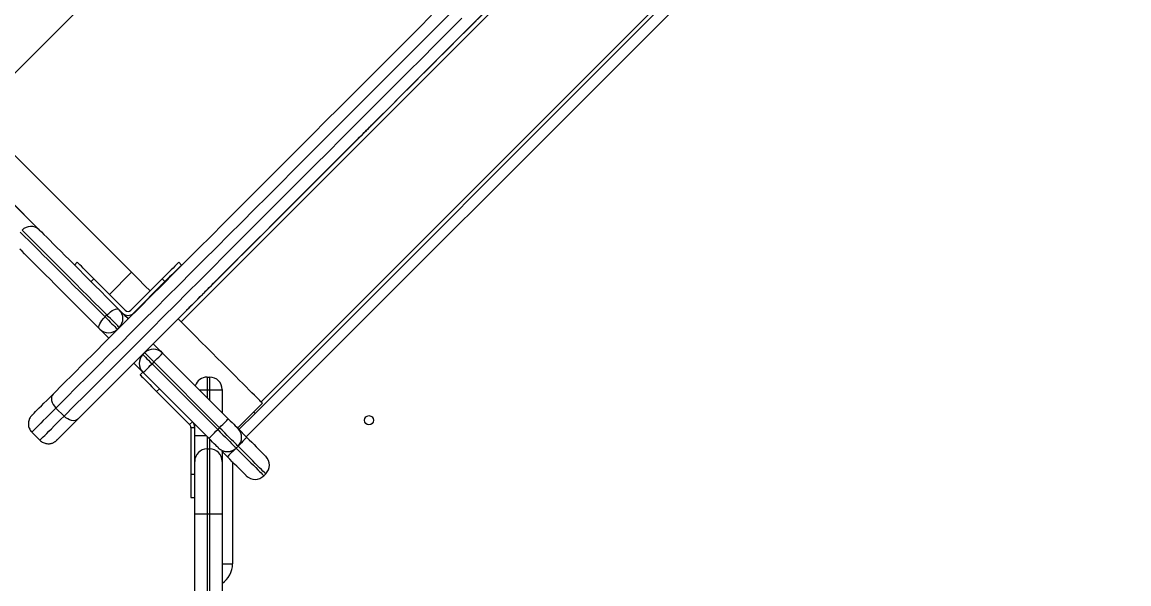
# Model space of a CAD drawing. Header units: millimetres. Extents: x -4213 to 6276, y -6120 to 3870.
# Drawn here: x -898 to -50, y -153 to 277 of the extents above; entities that cross this region are included whole.
import ezdxf

# ---------------------------------------------------------------- set-up
doc = ezdxf.new("R2010")
doc.units = ezdxf.units.MM
for name, color, linetype in [('DIKOM_ОБЪЕКТ', 7, 'Continuous'), ('DIKOM_РАЗМЕР_ЗОНА', 7, 'Continuous'), ('DIKOM_РАЗМЕР_ОБЪЕКТА', 7, 'Continuous')]:
    doc.layers.add(name, color=color, linetype=linetype)
doc.styles.add('style1', font='arial.ttf', dxfattribs={"width": 0.8})
doc.dimstyles.new('1-50', dxfattribs={"dimtxt": 300, "dimasz": 200, "dimexe": 100, "dimexo": 0, "dimgap": 100, "dimtad": 1, "dimtxsty": 'style1', "dimcen": 200, "dimclrd": 7, "dimclre": 7, "dimclrt": 7, "dimadec": 1, "dimazin": 2, "dimtfac": 1, "dimtmove": 0, "dimatfit": 2, "dimfxl": 0, "dimlwd": 25, "dimlwe": 18, "dimarcsym": 0})

# ---------------------------------------------------------------- blocks, each defined once
blk = doc.blocks.new('*D10')
at = {"layer": 'Defpoints', "color": 0, "transparency": 16777216}
for p in [(-1727.86, 1809.48), (-15.26, -2213.81), (5045.73, -2213.81)]:
    blk.add_point(p, dxfattribs=at)
at = {"layer": 'DIKOM_РАЗМЕР_ОБЪЕКТА', "color": 7, "lineweight": 18, "transparency": 16777216}
for p, q in [((-1727.86, 1809.48), (5145.73, 1809.48)), ((-15.26, -2213.81), (5145.73, -2213.81))]:
    blk.add_line(p, q, dxfattribs=at)
at = {"layer": 'DIKOM_РАЗМЕР_ОБЪЕКТА', "color": 7, "lineweight": 25, "transparency": 16777216}
blk.add_line((5045.73, 1609.48), (5045.73, -2013.81), dxfattribs=at)
at = {"layer": 'DIKOM_РАЗМЕР_ОБЪЕКТА', "color": 7, "transparency": 16777216}
for points in [[(5012.4, 1609.48), (5079.07, 1609.48), (5045.73, 1809.48)], [(5012.4, -2013.81), (5079.07, -2013.81), (5045.73, -2213.81)]]:
    blk.add_solid(points, dxfattribs=at)
at = {"layer": 'DIKOM_РАЗМЕР_ОБЪЕКТА', "color": 7, "transparency": 16777216, "insert": (4792.56, -133.86), "char_height": 300, "attachment_point": 5, "rotation": 90, "style": 'style1'}
blk.add_mtext('4000', dxfattribs=at)
blk = doc.blocks.new('*D11')
at = {"layer": 'Defpoints', "color": 0, "transparency": 16777216}
for p in [(-2152.13, 1385.22), (2355.18, -47.82), (2355.18, -4950.7)]:
    blk.add_point(p, dxfattribs=at)
at = {"layer": 'DIKOM_РАЗМЕР_ОБЪЕКТА', "color": 7, "lineweight": 18, "transparency": 16777216}
for p, q in [((-2152.13, 1385.22), (-2152.13, -5050.7)), ((2355.18, -47.82), (2355.18, -5050.7))]:
    blk.add_line(p, q, dxfattribs=at)
at = {"layer": 'DIKOM_РАЗМЕР_ОБЪЕКТА', "color": 7, "lineweight": 25, "transparency": 16777216}
blk.add_line((-1952.13, -4950.7), (2155.18, -4950.7), dxfattribs=at)
at = {"layer": 'DIKOM_РАЗМЕР_ОБЪЕКТА', "color": 7, "transparency": 16777216}
for points in [[(-1952.13, -4917.36), (-1952.13, -4984.03), (-2152.13, -4950.7)], [(2155.18, -4917.36), (2155.18, -4984.03), (2355.18, -4950.7)]]:
    blk.add_solid(points, dxfattribs=at)
at = {"layer": 'DIKOM_РАЗМЕР_ОБЪЕКТА', "color": 7, "transparency": 16777216, "insert": (229.85, -4697.52), "char_height": 300, "attachment_point": 5, "style": 'style1'}
blk.add_mtext('4500', dxfattribs=at)
blk = doc.blocks.new('*D12')
at = {"layer": 'Defpoints', "color": 0, "transparency": 16777216}
for p in [(-2081.42, 3870.14), (324.17, -3713.81), (6175.91, -3713.81)]:
    blk.add_point(p, dxfattribs=at)
at = {"layer": 'DIKOM_РАЗМЕР_ЗОНА', "color": 7, "lineweight": 18, "transparency": 16777216}
for p, q in [((-2081.42, 3870.14), (6275.91, 3870.14)), ((324.17, -3713.81), (6275.91, -3713.81))]:
    blk.add_line(p, q, dxfattribs=at)
at = {"layer": 'DIKOM_РАЗМЕР_ЗОНА', "color": 7, "lineweight": 25, "transparency": 16777216}
blk.add_line((6175.91, 3670.14), (6175.91, -3513.81), dxfattribs=at)
at = {"layer": 'DIKOM_РАЗМЕР_ЗОНА', "color": 7, "transparency": 16777216}
for points in [[(6142.57, 3670.14), (6209.24, 3670.14), (6175.91, 3870.14)], [(6142.57, -3513.81), (6209.24, -3513.81), (6175.91, -3713.81)]]:
    blk.add_solid(points, dxfattribs=at)
at = {"layer": 'DIKOM_РАЗМЕР_ЗОНА', "color": 7, "transparency": 16777216, "insert": (5922.73, -112.66), "char_height": 300, "attachment_point": 5, "rotation": 90, "style": 'style1'}
blk.add_mtext('7600', dxfattribs=at)
blk = doc.blocks.new('*D13')
at = {"layer": 'Defpoints', "color": 0, "transparency": 16777216}
for p in [(-4212.78, 1738.76), (3855.18, -47.82), (3855.18, -6019.79)]:
    blk.add_point(p, dxfattribs=at)
at = {"layer": 'DIKOM_РАЗМЕР_ЗОНА', "color": 7, "lineweight": 18, "transparency": 16777216}
for p, q in [((-4212.78, 1738.76), (-4212.78, -6119.79)), ((3855.18, -47.82), (3855.18, -6119.79))]:
    blk.add_line(p, q, dxfattribs=at)
at = {"layer": 'DIKOM_РАЗМЕР_ЗОНА', "color": 7, "lineweight": 25, "transparency": 16777216}
blk.add_line((-4012.78, -6019.79), (3655.18, -6019.79), dxfattribs=at)
at = {"layer": 'DIKOM_РАЗМЕР_ЗОНА', "color": 7, "transparency": 16777216}
for points in [[(-4012.78, -5986.46), (-4012.78, -6053.13), (-4212.78, -6019.79)], [(3655.18, -5986.46), (3655.18, -6053.13), (3855.18, -6019.79)]]:
    blk.add_solid(points, dxfattribs=at)
at = {"layer": 'DIKOM_РАЗМЕР_ЗОНА', "color": 7, "transparency": 16777216, "insert": (310.33, -5766.62), "char_height": 300, "attachment_point": 5, "style": 'style1'}
blk.add_mtext('8100', dxfattribs=at)

msp = doc.modelspace()

# ---------------------------------------------------------------- linework, layer by layer
at = {"layer": 'DIKOM_ОБЪЕКТ', "color": 7, "linetype": 'Continuous', "lineweight": 15}
for p, q in [((-935.257, 206.531), (-549.177, 592.611)), ((-776.175, 47.449), (-390.095, 433.529)), ((-302.033, 383.651), (-726.297, -40.613)), ((-719.579, -22.582), (-320.064, 376.933)), ((-714.983, -13.743), (-328.903, 372.337)), ((-855.803, 93.135), (-857.924, 91.014)), ((-814.243, 85.517), (-831.214, 68.547)), ((-775.9, 91.014), (-778.021, 93.135)), ((-775.899, 91.013), (-775.9, 91.014)), ((-843.075, 80.408), (-845.196, 78.286)), ((-819.033, 56.366), (-843.075, 80.408)), ((-790.749, 80.408), (-814.791, 56.366)), ((-812.669, 54.244), (-788.627, 78.286)), ((-788.628, 78.286), (-812.669, 54.245)), ((-788.627, 78.285), (-812.668, 54.244)), ((-812.668, 54.243), (-788.626, 78.285)), ((-788.628, 78.286), (-790.749, 80.408)), ((-788.627, 78.285), (-788.627, 78.286)), ((-797.644, 68.918), (-797.819, 69.093)), ((-834.514, 51.341), (-833.1, 52.755)), ((-821.155, 54.245), (-823.63, 56.72)), ((-823.63, 56.72), (-823.629, 56.719)), ((-821.154, 54.244), (-821.155, 54.245)), ((-812.669, 54.245), (-812.669, 54.244)), ((-812.668, 54.244), (-812.668, 54.243)), ((-791.207, 37.166), (-769.358, 59.016)), ((-823.63, 43.285), (-825.044, 41.871)), ((-825.043, 41.87), (-823.629, 43.284)), ((-823.629, 43.284), (-823.63, 43.285)), ((-838.478, 41.87), (-838.479, 41.871)), ((-825.044, 41.871), (-825.043, 41.87)), ((-791.208, 37.167), (-791.207, 37.166)), ((-806.057, 22.318), (-804.077, 24.298)), ((-805.599, 22.425), (-804.185, 23.839)), ((-790.396, 23.486), (-740.085, -26.825)), ((-818.925, 9.448), (-818.926, 9.449)), ((-805.598, 8.989), (-807.719, 6.868)), ((-754.934, -41.674), (-805.245, 8.637)), ((-797.113, 16.768), (-798.528, 15.354)), ((-798.528, 15.354), (-748.217, -34.957)), ((-746.803, -33.542), (-797.113, 16.768)), ((-756.322, 5.176), (-756.322, -4.824)), ((-756.322, 5.176), (-754.321, 5.176)), ((-754.321, -4.824), (-754.321, 5.176)), ((-794.991, -5.86), (-792.87, -3.738)), ((-794.991, -5.86), (-769.7, -31.151)), ((-756.322, -4.824), (-762.086, -4.824)), ((-754.321, -4.824), (-756.322, -4.824)), ((-756.322, -4.824), (-756.322, -10.589)), ((-744.821, -4.824), (-754.321, -4.824)), ((-754.321, -12.589), (-754.321, -4.824)), ((-744.821, -4.324), (-744.821, -4.824)), ((-744.821, -4.824), (-744.821, -22.089)), ((-713.922, -14.804), (-733.014, -33.896)), ((-872.168, -18.476), (-865.945, -24.699)), ((-731.953, -34.957), (-719.579, -22.582)), ((-769.7, -31.151), (-767.579, -29.03)), ((-768.822, -33.272), (-768.822, -69.039)), ((-768.822, -33.272), (-765.822, -33.272)), ((-765.822, -39.824), (-765.822, -30.787)), ((-748.217, -34.957), (-746.803, -33.542)), ((-890.62, -36.93), (-884.397, -43.153)), ((-765.822, -59.324), (-765.822, -39.824)), ((-756.784, -39.824), (-765.822, -39.824)), ((-756.322, -40.287), (-756.322, -49.824)), ((-754.321, -49.824), (-754.321, -42.287)), ((-732.661, -34.249), (-732.66, -34.25)), ((-732.66, -34.25), (-732.658, -34.252)), ((-732.658, -34.252), (-732.656, -34.254)), ((-732.656, -34.254), (-725.937, -40.973)), ((-756.322, -49.824), (-756.322, -99.824)), ((-756.322, -49.824), (-754.321, -49.824)), ((-754.321, -99.824), (-754.321, -49.824)), ((-747.509, -49.099), (-747.51, -49.099)), ((-732.661, -47.684), (-734.075, -49.099)), ((-734.075, -49.099), (-734.074, -49.099)), ((-734.074, -49.099), (-732.66, -47.685)), ((-734.074, -49.099), (-734.073, -49.101)), ((-732.658, -47.687), (-734.073, -49.101)), ((-734.073, -49.101), (-734.071, -49.103)), ((-734.071, -49.103), (-732.656, -47.689)), ((-734.071, -49.103), (-734.069, -49.105)), ((-734.069, -49.105), (-732.655, -47.69)), ((-732.66, -47.685), (-732.661, -47.684)), ((-732.658, -47.687), (-732.66, -47.685)), ((-732.656, -47.689), (-732.658, -47.687)), ((-732.655, -47.69), (-732.656, -47.689)), ((-765.822, -99.824), (-765.822, -59.324)), ((-744.821, -50.987), (-744.821, -59.324)), ((-740.786, -55.822), (-744.821, -51.787)), ((-744.821, -51.967), (-744.82, -51.789)), ((-744.821, -51.967), (-744.642, -51.967)), ((-744.821, -59.324), (-744.821, -99.824)), ((-711.441, -55.469), (-711.439, -55.471)), ((-736.822, -59.787), (-736.822, -137.824)), ((-768.822, -69.039), (-765.822, -69.039)), ((-768.822, -69.039), (-768.822, -87.039)), ((-726.288, -70.321), (-726.29, -70.318)), ((-711.441, -68.904), (-712.855, -70.318)), ((-712.855, -70.318), (-712.853, -70.321)), ((-712.853, -70.321), (-711.439, -68.906)), ((-711.439, -68.906), (-711.441, -68.904)), ((-768.822, -87.039), (-765.822, -87.039)), ((-765.822, -228.89), (-765.822, -99.824)), ((-756.322, -99.824), (-765.822, -99.824)), ((-754.321, -99.824), (-756.322, -99.824)), ((-756.322, -99.824), (-756.322, -231.081)), ((-744.821, -99.824), (-754.321, -99.824)), ((-754.321, -231.504), (-754.321, -99.824)), ((-744.821, -99.824), (-744.821, -233.338)), ((-744.821, -137.824), (-736.822, -137.824))]:
    msp.add_line(p, q, dxfattribs=at)
at = {"layer": 'DIKOM_ОБЪЕКТ', "color": 7, "linetype": 'Continuous', "lineweight": 15, "flags": 128}
for points in [[(-874.387, -7.826), (-866.642, -0.081), (-858.739, 7.823), (-850.681, 15.881), (-842.474, 24.088), (-834.122, 32.44), (-825.631, 40.931), (-817.006, 49.556), (-808.252, 58.31), (-799.375, 67.188), (-790.38, 76.183), (-781.271, 85.292), (-772.056, 94.508), (-762.739, 103.825), (-753.325, 113.238), (-743.822, 122.742), (-734.234, 132.33), (-724.568, 141.996), (-714.828, 151.736), (-705.022, 161.542), (-695.155, 171.409), (-685.233, 181.332), (-675.262, 191.303), (-665.248, 201.317), (-655.197, 211.368), (-645.116, 221.449), (-635.01, 231.555), (-624.885, 241.68), (-614.748, 251.816), (-604.605, 261.959), (-594.462, 272.102), (-584.326, 282.239)], [(-567.291, 286.404), (-577.574, 276.122), (-587.869, 265.826), (-598.171, 255.525), (-608.472, 245.223), (-618.767, 234.928), (-629.05, 224.645), (-639.314, 214.381), (-649.553, 204.142), (-659.761, 193.935), (-669.931, 183.764), (-680.058, 173.637), (-690.135, 163.56), (-700.157, 153.538), (-710.116, 143.579), (-720.008, 133.687), (-729.825, 123.87), (-739.563, 114.132), (-749.215, 104.48), (-758.775, 94.919), (-768.238, 85.456), (-777.597, 76.097), (-786.848, 66.846), (-795.984, 57.709), (-805, 48.693), (-813.891, 39.802), (-822.651, 31.042), (-831.274, 22.419), (-839.756, 13.936), (-848.091, 5.601), (-856.275, -2.583), (-864.302, -10.611), (-872.168, -18.476)], [(-865.945, -24.699), (-858.08, -16.833), (-850.053, -8.806), (-841.869, -0.622), (-833.534, 7.714), (-825.051, 16.196), (-816.428, 24.82), (-807.668, 33.58), (-798.778, 42.471), (-789.762, 51.487), (-780.625, 60.623), (-771.375, 69.874), (-762.015, 79.234), (-752.553, 88.697), (-742.992, 98.257), (-733.34, 107.909), (-723.603, 117.647), (-713.785, 127.465), (-703.894, 137.356), (-693.934, 147.316), (-683.913, 157.337), (-673.836, 167.415), (-663.709, 177.542), (-653.538, 187.712), (-643.331, 197.92), (-633.092, 208.159), (-622.828, 218.423), (-612.545, 228.706), (-602.25, 239.001), (-591.948, 249.302), (-581.647, 259.604), (-571.352, 269.899), (-561.069, 280.182)], [(-545.003, 283.378), (-555.109, 273.272), (-565.234, 263.147), (-575.371, 253.01), (-585.513, 242.868), (-595.656, 232.725), (-605.793, 222.588), (-615.918, 212.463), (-626.024, 202.357), (-636.105, 192.276), (-646.156, 182.225), (-656.17, 172.211), (-666.141, 162.24), (-676.063, 152.318), (-685.93, 142.45), (-695.737, 132.644), (-705.476, 122.905), (-715.142, 113.238), (-724.73, 103.65), (-734.233, 94.146), (-743.647, 84.733), (-752.964, 75.416), (-762.179, 66.2), (-771.288, 57.091), (-780.283, 48.096), (-789.161, 39.218), (-797.914, 30.464), (-806.539, 21.839), (-815.03, 13.348), (-823.382, 4.996), (-831.589, -3.211), (-839.647, -11.269), (-847.55, -19.173), (-855.295, -26.918)], [(-712.971, 115.405), (-704.633, 123.744), (-696.198, 132.178), (-687.675, 140.702), (-679.069, 149.308), (-670.387, 157.989), (-661.638, 166.739), (-652.827, 175.55), (-643.962, 184.415), (-635.049, 193.328), (-626.097, 202.28), (-617.112, 211.265), (-608.101, 220.276), (-599.073, 229.304), (-590.033, 238.344), (-580.99, 247.387), (-571.95, 256.427), (-562.922, 265.455), (-553.911, 274.466), (-544.926, 283.451)], [(-814.243, 85.517), (-822.332, 93.606), (-830.427, 101.701), (-838.519, 109.793), (-846.599, 117.873), (-854.659, 125.933), (-862.69, 133.964), (-870.684, 141.957), (-878.631, 149.905), (-886.524, 157.798), (-894.354, 165.628), (-902.112, 173.386), (-909.791, 181.065), (-917.382, 188.656), (-924.877, 196.151), (-932.268, 203.542), (-939.547, 210.821), (-946.707, 217.98), (-953.739, 225.013), (-960.636, 231.91), (-967.391, 238.664), (-973.996, 245.27), (-980.445, 251.719), (-986.73, 258.004)], [(-884.943, 118.033), (-889.775, 122.865), (-897.723, 130.813), (-905.616, 138.706), (-913.446, 146.536), (-921.204, 154.294), (-928.883, 161.973), (-936.474, 169.564), (-943.969, 177.059), (-951.36, 184.45), (-958.639, 191.729), (-965.799, 198.889), (-972.831, 205.921), (-979.728, 212.818), (-986.482, 219.573), (-993.088, 226.178), (-999.537, 232.627), (-1005.822, 238.912)], [(-994.892, 227.982), (-992.067, 225.157), (-981.836, 214.926), (-971.839, 204.928), (-962.076, 195.166), (-952.549, 185.639), (-943.259, 176.349), (-934.207, 167.297), (-925.393, 158.483), (-916.82, 149.91), (-908.487, 141.577), (-900.396, 133.486), (-892.548, 125.638), (-884.943, 118.033)], [(-658.275, 170.105), (-655.77, 172.61), (-653.246, 175.133), (-650.732, 177.648), (-648.254, 180.125), (-645.841, 182.539), (-643.517, 184.863), (-641.309, 187.071), (-639.241, 189.138), (-637.336, 191.044), (-635.614, 192.765), (-634.094, 194.285), (-632.794, 195.585), (-631.726, 196.653), (-630.904, 197.475), (-630.335, 198.044), (-630.027, 198.352), (-629.982, 198.397), (-630.201, 198.177), (-630.682, 197.697), (-631.419, 196.959), (-632.404, 195.974), (-633.627, 194.751), (-635.074, 193.304), (-636.729, 191.649), (-638.575, 189.803), (-640.59, 187.788), (-642.753, 185.625), (-645.04, 183.338), (-647.426, 180.952), (-649.885, 178.493)], [(-649.885, 178.493), (-659.699, 168.678), (-669.461, 158.917), (-679.163, 149.215), (-688.799, 139.579), (-698.362, 130.015), (-707.845, 120.532), (-717.243, 111.134), (-726.548, 101.829)], [(-744.694, 83.685), (-734.205, 94.174), (-723.611, 104.768), (-712.921, 115.458), (-702.141, 126.239), (-691.279, 137.101), (-680.342, 148.038), (-669.338, 159.042), (-658.275, 170.105)], [(-899.468, 116.294), (-897.687, 114.514), (-895.652, 112.479), (-893.367, 110.194), (-890.839, 107.665), (-888.073, 104.9), (-885.078, 101.904), (-881.86, 98.686), (-878.428, 95.254), (-874.791, 91.617), (-870.957, 87.784), (-866.938, 83.765), (-862.743, 79.57), (-858.383, 75.21), (-853.869, 70.696), (-849.213, 66.04), (-844.427, 61.254), (-839.523, 56.35), (-834.514, 51.341)], [(-833.1, 52.755), (-838.109, 57.764), (-843.013, 62.668), (-847.799, 67.454), (-852.455, 72.11), (-856.969, 76.624), (-861.329, 80.984), (-865.524, 85.179), (-869.543, 89.198), (-873.376, 93.031), (-877.014, 96.668), (-880.446, 100.1), (-883.664, 103.318), (-886.659, 106.314), (-889.425, 109.08), (-891.953, 111.608), (-894.238, 113.893), (-896.273, 115.928), (-898.054, 117.709)], [(-884.943, 118.033), (-883.276, 116.366), (-881.369, 114.459), (-879.229, 112.319), (-876.861, 109.951), (-874.271, 107.36), (-871.465, 104.555), (-868.451, 101.54), (-865.236, 98.326), (-861.829, 94.919), (-858.239, 91.328), (-854.474, 87.564), (-850.545, 83.634), (-846.461, 79.551), (-842.233, 75.323), (-837.872, 70.962), (-833.389, 66.479), (-828.795, 61.885), (-824.103, 57.193)], [(-755.33, 73.044), (-753.745, 74.63), (-751.902, 76.473), (-749.808, 78.566), (-747.472, 80.903), (-744.901, 83.474), (-742.104, 86.271), (-739.092, 89.283), (-735.875, 92.5), (-732.465, 95.91), (-728.875, 99.501), (-725.116, 103.259), (-721.203, 107.172), (-717.15, 111.226), (-712.971, 115.405)], [(-838.953, 42.344), (-843.645, 47.036), (-848.238, 51.63), (-852.721, 56.113), (-857.082, 60.474), (-861.31, 64.701), (-865.394, 68.785), (-869.323, 72.715), (-873.088, 76.479), (-876.678, 80.07), (-880.085, 83.477), (-883.3, 86.691), (-886.314, 89.705), (-889.12, 92.511), (-891.71, 95.102), (-894.078, 97.47), (-896.218, 99.61), (-898.125, 101.516), (-899.793, 103.184)], [(-726.548, 101.829), (-728.932, 99.444), (-731.391, 96.986), (-733.895, 94.482), (-736.419, 91.958), (-738.933, 89.443), (-741.412, 86.965), (-743.826, 84.55), (-746.152, 82.225), (-748.361, 80.016), (-750.431, 77.946), (-752.339, 76.038), (-754.064, 74.313), (-755.586, 72.791), (-756.89, 71.487), (-757.961, 70.416), (-758.787, 69.591), (-759.359, 69.018), (-759.671, 68.706), (-759.72, 68.658), (-759.504, 68.874), (-759.027, 69.351), (-758.294, 70.084), (-757.312, 71.066), (-756.092, 72.286), (-754.648, 73.73), (-752.996, 75.383), (-751.153, 77.225), (-749.14, 79.238), (-746.979, 81.399), (-744.694, 83.685)], [(-843.075, 80.408), (-844.886, 82.219), (-846.661, 83.993), (-848.362, 85.695), (-849.956, 87.289), (-851.41, 88.742), (-852.694, 90.027), (-853.782, 91.115), (-854.653, 91.985), (-855.287, 92.62), (-855.673, 93.006), (-855.803, 93.135)], [(-799.941, 71.215), (-803.924, 75.198), (-809.071, 80.345), (-814.243, 85.517)], [(-778.021, 93.135), (-778.15, 93.006), (-778.536, 92.62), (-779.171, 91.985), (-780.042, 91.115), (-781.13, 90.027), (-782.414, 88.742), (-783.868, 87.289), (-785.462, 85.695), (-787.163, 83.993), (-788.938, 82.219), (-790.749, 80.408)], [(-788.627, 78.286), (-786.816, 80.097), (-785.041, 81.872), (-783.34, 83.573), (-781.746, 85.167), (-780.292, 86.621), (-779.008, 87.905), (-777.92, 88.993), (-777.05, 89.864), (-776.415, 90.498), (-776.029, 90.884), (-775.9, 91.014), (-776.029, 90.884), (-776.415, 90.498), (-777.05, 89.864), (-777.92, 88.994), (-779.008, 87.905), (-780.293, 86.621), (-781.746, 85.167), (-783.34, 83.574), (-785.042, 81.872), (-786.816, 80.098), (-788.628, 78.286)], [(-788.626, 78.285), (-786.815, 80.096), (-785.04, 81.871), (-783.339, 83.572), (-781.745, 85.166), (-780.291, 86.62), (-779.007, 87.904), (-777.919, 88.992), (-777.049, 89.863), (-776.414, 90.497), (-776.028, 90.883), (-775.899, 91.013), (-776.028, 90.883), (-776.414, 90.498), (-777.049, 89.863), (-777.919, 88.993), (-779.008, 87.904), (-780.292, 86.62), (-781.746, 85.167), (-783.339, 83.573), (-785.041, 81.871), (-786.816, 80.097), (-788.627, 78.285)], [(-789.334, 77.579), (-790.211, 76.702), (-791.017, 75.897), (-791.686, 75.227), (-792.165, 74.749), (-792.414, 74.499), (-792.414, 74.499), (-792.165, 74.749), (-791.686, 75.228), (-791.017, 75.897), (-790.211, 76.702), (-789.335, 77.579), (-788.458, 78.455), (-787.653, 79.261), (-786.983, 79.93), (-786.504, 80.409), (-786.255, 80.658), (-786.255, 80.658), (-786.504, 80.409), (-786.983, 79.93), (-787.652, 79.261), (-788.458, 78.455), (-789.334, 77.579)], [(-789.334, 77.578), (-790.21, 76.701), (-791.016, 75.896), (-791.685, 75.227), (-792.164, 74.748), (-792.413, 74.498), (-792.413, 74.498), (-792.164, 74.748), (-791.685, 75.227), (-791.016, 75.896), (-790.21, 76.701), (-789.334, 77.578), (-788.457, 78.455), (-787.652, 79.26), (-786.982, 79.929), (-786.504, 80.408), (-786.254, 80.658), (-786.254, 80.658), (-786.503, 80.408), (-786.982, 79.929), (-787.652, 79.26), (-788.457, 78.454), (-789.334, 77.578)], [(-769.358, 59.016), (-767.31, 61.063), (-765.303, 63.071), (-763.374, 65), (-761.56, 66.814), (-759.896, 68.478), (-758.415, 69.959), (-757.145, 71.229), (-756.11, 72.264), (-755.33, 73.044)], [(-767.591, 60.785), (-767.725, 60.651), (-768.113, 60.263), (-768.712, 59.664), (-769.458, 58.918), (-770.27, 58.106), (-771.06, 57.316), (-771.742, 56.634), (-772.242, 56.134), (-772.507, 55.869), (-772.507, 55.869), (-772.242, 56.134), (-771.742, 56.634), (-771.06, 57.316), (-770.27, 58.106), (-769.458, 58.918), (-768.712, 59.664), (-768.113, 60.263), (-767.725, 60.651), (-767.591, 60.785)], [(-767.59, 60.784), (-767.724, 60.65), (-768.112, 60.262), (-768.711, 59.663), (-769.457, 58.917), (-770.269, 58.105), (-771.059, 57.315), (-771.741, 56.633), (-772.242, 56.133), (-772.506, 55.868), (-772.506, 55.868), (-772.241, 56.133), (-771.741, 56.633), (-771.059, 57.315), (-770.269, 58.105), (-769.457, 58.917), (-768.711, 59.663), (-768.112, 60.262), (-767.724, 60.65), (-767.59, 60.784)], [(-838.953, 42.344), (-839.268, 42.918), (-839.313, 43.728), (-839.087, 44.742), (-838.596, 45.923), (-837.862, 47.224), (-836.911, 48.596), (-835.781, 49.986), (-834.514, 51.341)], [(-834.514, 51.341), (-833.203, 50.029), (-831.852, 48.678), (-830.51, 47.337), (-829.228, 46.054), (-828.051, 44.877), (-827.023, 43.849), (-826.182, 43.008), (-825.557, 42.384), (-825.173, 42), (-825.044, 41.871)], [(-833.1, 52.755), (-831.745, 54.021), (-830.356, 55.152), (-828.984, 56.103), (-827.682, 56.837), (-826.501, 57.327), (-825.487, 57.554), (-824.677, 57.509), (-824.103, 57.193)], [(-823.63, 43.285), (-823.759, 43.414), (-824.143, 43.798), (-824.767, 44.422), (-825.609, 45.264), (-826.637, 46.292), (-827.813, 47.468), (-829.096, 48.751), (-830.438, 50.092), (-831.789, 51.444), (-833.1, 52.755)], [(-821.154, 54.244), (-820.606, 53.696), (-819.358, 52.448), (-817.945, 51.034), (-816.736, 49.826)], [(-823.454, 43.109), (-823.52, 43.175), (-823.629, 43.284)], [(-713.922, -14.804), (-714.049, -14.677), (-714.43, -14.297), (-715.063, -13.664), (-715.947, -12.78), (-717.08, -11.646), (-718.459, -10.267), (-720.081, -8.645), (-721.943, -6.784), (-724.039, -4.688), (-726.364, -2.362), (-728.914, 0.188), (-731.681, 2.955), (-734.66, 5.934), (-737.843, 9.117), (-741.223, 12.497), (-744.791, 16.065), (-748.539, 19.813), (-752.458, 23.732), (-756.539, 27.812), (-760.771, 32.045), (-765.145, 36.419), (-769.651, 40.924), (-774.277, 45.55), (-778.55, 49.824)], [(-838.479, 41.871), (-838.489, 41.881), (-838.519, 41.91), (-838.567, 41.958), (-838.629, 42.021), (-838.704, 42.095), (-838.786, 42.177), (-838.87, 42.262), (-838.953, 42.344)], [(-831.585, 34.977), (-832.794, 36.185), (-834.207, 37.599), (-835.456, 38.847), (-836.514, 39.905), (-837.36, 40.751), (-837.977, 41.368), (-838.352, 41.744), (-838.478, 41.87)], [(-825.043, 41.87), (-824.935, 41.761), (-824.868, 41.694)], [(-804.077, 24.298), (-802.246, 26.13), (-800.452, 27.924), (-798.731, 29.644), (-797.12, 31.256), (-795.65, 32.726), (-794.351, 34.024), (-793.251, 35.124), (-792.371, 36.004), (-791.729, 36.646), (-791.339, 37.036), (-791.208, 37.167)], [(-797.643, 30.733), (-796.433, 29.523), (-795.019, 28.109), (-793.771, 26.861), (-792.713, 25.803), (-791.867, 24.957), (-791.25, 24.34), (-790.875, 23.964), (-790.749, 23.839)], [(-818.926, 9.449), (-818.796, 9.58), (-818.405, 9.97), (-817.764, 10.612), (-816.884, 11.492), (-815.783, 12.592), (-814.485, 13.891), (-813.015, 15.361), (-811.404, 16.972), (-809.683, 18.693), (-807.889, 20.487), (-806.057, 22.318)], [(-805.775, 22.601), (-805.706, 22.533), (-805.598, 22.424)], [(-805.599, 22.425), (-805.463, 22.289), (-805.06, 21.887), (-804.407, 21.234), (-803.528, 20.354), (-802.456, 19.283), (-801.234, 18.06), (-799.907, 16.734), (-798.528, 15.354)], [(-804.184, 23.839), (-804.292, 23.947), (-804.36, 24.015)], [(-797.113, 16.768), (-798.493, 18.148), (-799.819, 19.474), (-801.042, 20.697), (-802.113, 21.768), (-802.993, 22.648), (-803.646, 23.301), (-804.049, 23.704), (-804.185, 23.839)], [(-797.113, 16.768), (-795.803, 18.079), (-794.543, 19.339), (-793.381, 20.5), (-792.363, 21.518), (-791.528, 22.354), (-790.907, 22.974), (-790.525, 23.357), (-790.396, 23.486)], [(-855.295, -26.918), (-857.797, -29.42), (-860.123, -31.746), (-862.26, -33.884), (-864.198, -35.822), (-865.926, -37.549), (-867.434, -39.058), (-868.716, -40.34), (-869.763, -41.387), (-870.571, -42.195), (-871.135, -42.76), (-871.453, -43.077), (-871.522, -43.147), (-871.343, -42.967), (-870.915, -42.54), (-870.242, -41.867), (-869.328, -40.953), (-868.176, -39.801), (-866.793, -38.418), (-865.186, -36.812), (-863.364, -34.99), (-861.336, -32.962), (-859.114, -30.74), (-856.708, -28.334), (-854.132, -25.758), (-851.399, -23.025), (-848.523, -20.15), (-845.521, -17.147), (-842.407, -14.033), (-839.198, -10.825), (-835.911, -7.538), (-832.564, -4.191), (-829.174, -0.8), (-825.759, 2.615), (-822.337, 6.037), (-818.925, 9.448)], [(-805.599, 8.99), (-805.724, 9.115), (-806.099, 9.49), (-806.716, 10.107), (-807.562, 10.954), (-808.62, 12.012), (-809.868, 13.26), (-811.282, 14.673), (-812.492, 15.884)], [(-805.245, 8.637), (-805.314, 8.706), (-805.38, 8.772), (-805.441, 8.833), (-805.495, 8.887), (-805.539, 8.931), (-805.572, 8.963), (-805.592, 8.983), (-805.599, 8.99)], [(-805.245, 8.637), (-805.116, 8.766), (-804.734, 9.148), (-804.113, 9.769), (-803.278, 10.604), (-802.26, 11.622), (-801.098, 12.783), (-799.838, 14.043), (-798.528, 15.354)], [(-807.719, 6.868), (-807.59, 6.739), (-807.204, 6.353), (-806.569, 5.718), (-805.699, 4.848), (-804.61, 3.759), (-803.326, 2.475), (-801.873, 1.021), (-800.279, -0.572), (-798.577, -2.274), (-796.803, -4.048), (-794.991, -5.86)], [(-890.62, -24.061), (-890.545, -23.985), (-890.227, -23.668), (-889.663, -23.103), (-888.855, -22.295), (-887.807, -21.248), (-886.526, -19.966), (-885.017, -18.458), (-883.29, -16.73), (-881.352, -14.792), (-879.215, -12.654), (-876.889, -10.328), (-874.387, -7.826)], [(-874.387, -7.826), (-875.085, -8.772), (-875.51, -9.929), (-875.645, -11.253), (-875.483, -12.692), (-875.032, -14.191), (-874.309, -15.693), (-873.342, -17.14), (-872.168, -18.476)], [(-872.168, -18.476), (-874.863, -21.172), (-877.38, -23.689), (-879.707, -26.016), (-881.832, -28.141), (-883.745, -30.054), (-885.438, -31.748), (-886.903, -33.212), (-888.132, -34.441), (-889.119, -35.429), (-889.861, -36.171), (-890.354, -36.664), (-890.594, -36.904), (-890.62, -36.93)], [(-884.397, -43.153), (-884.372, -43.127), (-884.131, -42.886), (-883.639, -42.394), (-882.897, -41.652), (-881.909, -40.664), (-880.68, -39.435), (-879.216, -37.97), (-877.523, -36.277), (-875.609, -34.363), (-873.484, -32.238), (-871.158, -29.912), (-868.641, -27.395), (-865.945, -24.699)], [(-855.295, -26.918), (-856.241, -27.617), (-857.398, -28.041), (-858.721, -28.176), (-860.16, -28.014), (-861.66, -27.563), (-863.162, -26.841), (-864.609, -25.873), (-865.945, -24.699)], [(-720.64, -21.521), (-720.522, -21.639), (-720.2, -21.961), (-719.937, -22.225), (-719.741, -22.421), (-719.62, -22.541), (-719.579, -22.582)], [(-746.803, -33.542), (-745.492, -32.232), (-744.232, -30.972), (-743.07, -29.81), (-742.053, -28.792), (-741.217, -27.957), (-740.596, -27.336), (-740.214, -26.954), (-740.085, -26.825)], [(-732.661, -47.684), (-732.805, -47.54), (-733.234, -47.111), (-733.939, -46.406), (-734.906, -45.439), (-736.115, -44.23), (-737.542, -42.803), (-739.157, -41.188), (-740.928, -39.417), (-742.818, -37.527), (-744.79, -35.555), (-746.803, -33.542)], [(-740.085, -26.825), (-738.637, -28.273), (-737.244, -29.666), (-735.96, -30.95), (-734.835, -32.075), (-733.912, -32.998), (-733.226, -33.684), (-732.803, -34.107), (-732.661, -34.249)], [(-754.934, -41.674), (-754.805, -41.545), (-754.423, -41.163), (-753.802, -40.542), (-752.967, -39.707), (-751.949, -38.689), (-750.788, -37.527), (-749.527, -36.267), (-748.217, -34.957)], [(-747.51, -49.099), (-747.653, -48.956), (-748.075, -48.533), (-748.761, -47.847), (-749.685, -46.924), (-750.81, -45.799), (-752.093, -44.515), (-753.486, -43.122), (-754.934, -41.674)], [(-748.217, -34.957), (-746.204, -36.969), (-744.233, -38.941), (-742.342, -40.831), (-740.571, -42.602), (-738.956, -44.218), (-737.529, -45.644), (-736.32, -46.853), (-735.353, -47.82), (-734.648, -48.526), (-734.219, -48.955), (-734.075, -49.099)], [(-725.937, -40.973), (-726.066, -41.102), (-726.448, -41.484), (-727.069, -42.105), (-727.905, -42.94), (-728.923, -43.958), (-730.084, -45.12), (-731.344, -46.38), (-732.655, -47.69)], [(-725.937, -40.973), (-724.045, -42.865), (-722.185, -44.725), (-720.39, -46.52), (-718.689, -48.221), (-717.113, -49.797), (-715.687, -51.223), (-714.437, -52.473), (-713.383, -53.527), (-712.545, -54.365), (-711.935, -54.975), (-711.565, -55.345), (-711.441, -55.469)], [(-734.069, -49.105), (-735.379, -50.415), (-736.64, -51.675), (-737.801, -52.837), (-738.819, -53.855), (-739.654, -54.69), (-740.275, -55.311), (-740.657, -55.693), (-740.786, -55.822)], [(-734.069, -49.105), (-731.694, -51.48), (-729.349, -53.825), (-727.063, -56.111), (-724.865, -58.309), (-722.783, -60.391), (-720.842, -62.331), (-719.069, -64.105), (-717.484, -65.69), (-716.107, -67.067), (-714.956, -68.217), (-714.046, -69.128), (-713.387, -69.786), (-712.989, -70.185), (-712.855, -70.318)], [(-711.441, -68.904), (-711.574, -68.771), (-711.973, -68.372), (-712.632, -67.713), (-713.542, -66.803), (-714.693, -65.652), (-716.069, -64.276), (-717.655, -62.691), (-719.428, -60.917), (-721.368, -58.977), (-723.451, -56.894), (-725.648, -54.697), (-727.934, -52.411), (-730.28, -50.066), (-732.655, -47.69)], [(-726.29, -70.318), (-726.414, -70.194), (-726.784, -69.824), (-727.394, -69.215), (-728.232, -68.376), (-729.286, -67.323), (-730.536, -66.072), (-731.962, -64.647), (-733.538, -63.07), (-735.239, -61.37), (-737.034, -59.574), (-738.894, -57.714), (-740.786, -55.822)]]:
    msp.add_lwpolyline(points, dxfattribs=at)
at = {"layer": 'DIKOM_ОБЪЕКТ', "color": 7, "linetype": 'Continuous', "lineweight": 15}
msp.add_circle((-632.321, -27.824), 3.5, dxfattribs=at)
for centre, radius, start, end in [((-891.336, 111.307), 9.279, 46.455298, 136.382914), ((-973.183, -92.36), 211.166, 44.909154, 45.090846), ((-830.347, 50.002), 9.5, 315, 45), ((-830.347, 50.001), 9.5, 315, 45), ((-816.912, 58.487), 6, 225, 315), ((-816.911, 58.486), 6, 225, 315), ((-816.911, 58.487), 6, 225, 315), ((-816.912, 58.487), 3, 225, 315), ((-831.762, 48.588), 9.5, 225, 315), ((-831.761, 48.587), 9.5, 225, 315), ((-797.467, 17.122), 9.5, 45, 135), ((-798.881, 15.708), 9.5, 135, 225), ((-706.145, 108.094), 119.402, 224.881238, 225.121177), ((-756.321, -4.324), 9.5, 90, 162.791085), ((-754.321, -4.324), 9.5, 0, 90), ((-771.821, -33.272), 3, 0, 45), ((-771.821, -33.272), 6, 0, 45), ((-739.378, -40.967), 9.5, 315, 45), ((-739.378, -40.968), 9.5, 315, 45), ((-739.376, -40.969), 9.5, 315, 45), ((-739.374, -40.971), 9.5, 315, 45), ((-756.321, -59.324), 9.5, 90, 180), ((-754.321, -59.324), 9.5, 0, 90), ((-740.792, -42.381), 9.5, 225, 315), ((-740.792, -42.382), 9.5, 225, 315), ((-740.79, -42.384), 9.5, 244.889122, 315), ((-740.788, -42.385), 9.5, 245.182825, 315), ((-718.159, -62.187), 9.5, 315, 45), ((-718.156, -62.189), 9.5, 315, 45), ((-719.573, -63.601), 9.5, 225, 315), ((-719.57, -63.603), 9.5, 225, 315), ((-754.821, -137.824), 18, 303.748989, 0)]:
    msp.add_arc(centre, radius, start, end, dxfattribs=at)
for points, knots in [([(-890.753, -24.197), (-890.761, -24.205), (-890.876, -24.324), (-891.203, -24.689), (-891.736, -25.378), (-892.303, -26.324), (-892.83, -27.546), (-893.18, -28.871), (-893.321, -30.344), (-893.232, -31.811), (-892.888, -33.311), (-892.268, -34.761), (-891.51, -35.995), (-890.862, -36.635), (-890.594, -36.9)], [0, 0, 0, 0, 0.002594, 0.0384655, 0.0999906, 0.1905767, 0.2711863, 0.3830332, 0.4806804, 0.5851912, 0.6945369, 0.8065394, 0.9199388, 1, 1, 1, 1]), ([(-884.372, -43.122), (-884.227, -43.282), (-883.713, -43.851), (-882.632, -44.57), (-881.234, -45.257), (-879.821, -45.664), (-878.448, -45.838), (-877.148, -45.811), (-875.949, -45.618), (-874.875, -45.301), (-873.943, -44.901), (-873.165, -44.465), (-872.547, -44.042), (-872.097, -43.68), (-871.84, -43.454), (-871.743, -43.361), (-871.739, -43.356)], [0, 0, 0, 0, 0.0460564, 0.1642108, 0.2749015, 0.3792683, 0.4777677, 0.570464, 0.6571311, 0.7372508, 0.8099521, 0.8740883, 0.9280913, 0.9701692, 0.998586, 1, 1, 1, 1])]:
    msp.add_open_spline(points, degree=3, knots=knots, dxfattribs=at)

# ---------------------------------------------------------------- dimensions: what is measured, and where the dimension line sits
at = {"layer": 'DIKOM_РАЗМЕР_ЗОНА'}
dim = msp.add_linear_dim(base=(6175.905, -3713.814), p1=(-2081.415, 3870.14), p2=(324.174, -3713.814), angle=90, text='7600', dimstyle='1-50', dxfattribs=at)
dim.commit()
dim.dimension.update_dxf_attribs({"geometry": '*D12', "text_midpoint": (6175.905, -112.661), "dimtype": 160})
dim = msp.add_linear_dim(base=(3855.179, -6019.794), p1=(-4212.782, 1738.764), p2=(3855.179, -47.824), text='8100', dimstyle='1-50', dxfattribs=at)
dim.commit()
dim.dimension.update_dxf_attribs({"geometry": '*D13', "text_midpoint": (310.333, -6019.794), "dimtype": 160})
at = {"layer": 'DIKOM_РАЗМЕР_ОБЪЕКТА'}
dim = msp.add_linear_dim(base=(5045.733, -2213.814), p1=(-1727.861, 1809.479), p2=(-15.262, -2213.814), angle=90, text='4000', dimstyle='1-50', dxfattribs=at)
dim.commit()
dim.dimension.update_dxf_attribs({"geometry": '*D10', "text_midpoint": (5045.733, -133.859), "dimtype": 160})
dim = msp.add_linear_dim(base=(2355.179, -4950.697), p1=(-2152.125, 1385.215), p2=(2355.179, -47.824), text='4500', dimstyle='1-50', dxfattribs=at)
dim.commit()
dim.dimension.update_dxf_attribs({"geometry": '*D11', "text_midpoint": (229.847, -4950.697), "dimtype": 160})

doc.saveas('drawing.dxf')
